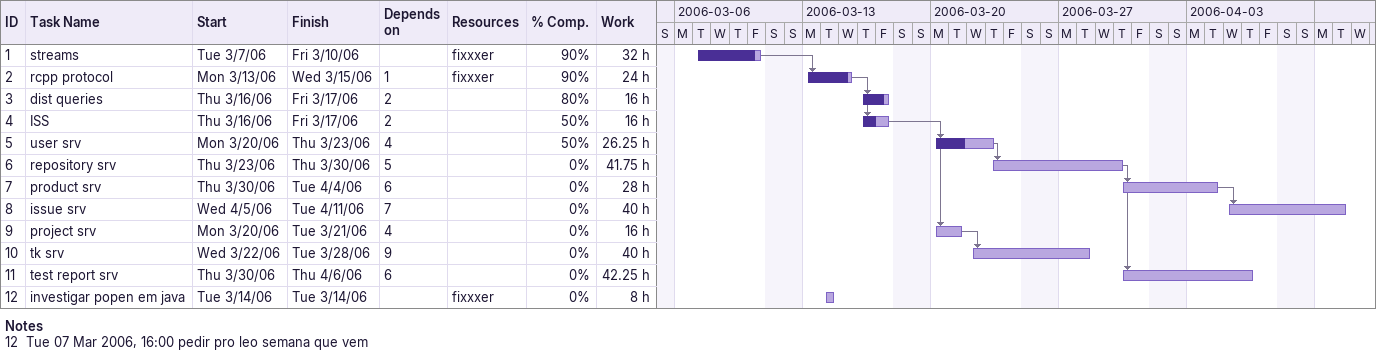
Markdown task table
| ID | Task | Start | Finish | Predecessors | Resources | % complete | Work (h) |
|---|---|---|---|---|---|---|---|
| 1 | streams | 2006-03-07 | 2006-03-10 |  | fixxxer | 90 | 32 |
| 2 | rcpp protocol | 2006-03-13 | 2006-03-15 | 1 | fixxxer | 90 | 24 |
| 3 | dist queries | 2006-03-16 | 2006-03-17 | 2 |  | 80 | 16 |
| 4 | ISS | 2006-03-16 | 2006-03-17 | 2 |  | 50 | 16 |
| 5 | user srv | 2006-03-20 | 2006-03-23 | 4 |  | 50 | 26.25 |
| 6 | repository srv | 2006-03-23 | 2006-03-30 | 5 |  | 0 | 41.75 |
| 7 | product srv | 2006-03-30 | 2006-04-04 | 6 |  | 0 | 28 |
| 8 | issue srv | 2006-04-05 | 2006-04-11 | 7 |  | 0 | 40 |
| 9 | project srv | 2006-03-20 | 2006-03-21 | 4 |  | 0 | 16 |
| 10 | tk srv | 2006-03-22 | 2006-03-28 | 9 |  | 0 | 40 |
| 11 | test report srv | 2006-03-30 | 2006-04-06 | 6 |  | 0 | 42.25 |
| 12 | investigar popen em java | 2006-03-14 | 2006-03-14 |  | fixxxer | 0 | 8 |

Notes
- 12: Tue 07 Mar 2006, 16:00 pedir pro leo semana que vem
